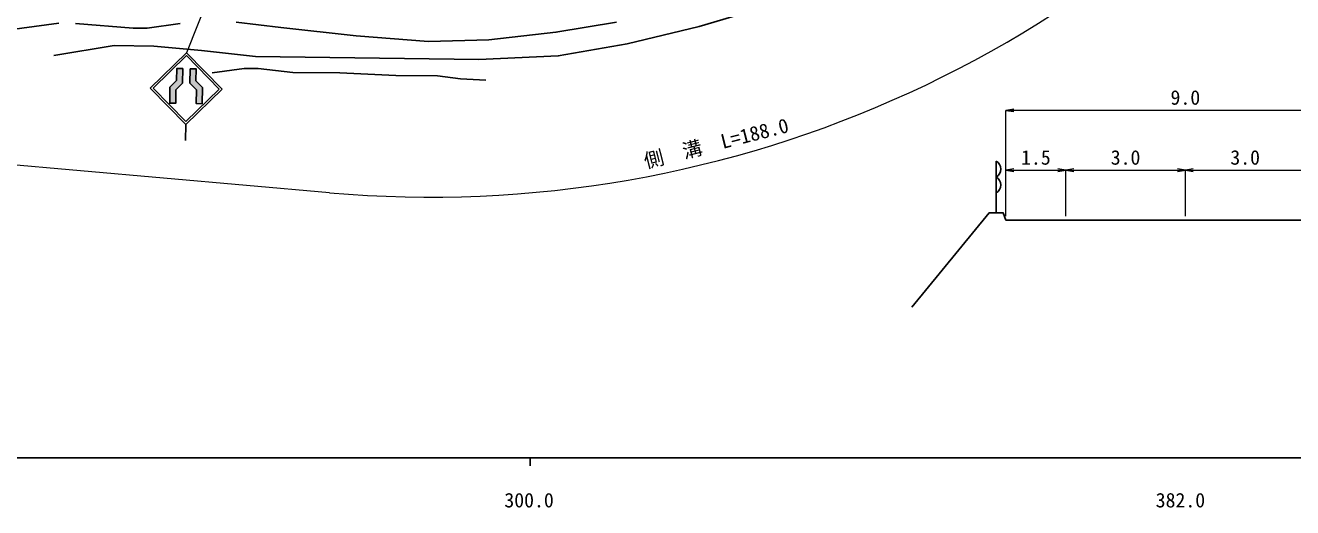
# Model space of a CAD drawing. Units: millimetres at full size, sheet at 1:1000, with parts at other scales. Extents: x 40000 to 680000, y 20000 to 380000.
# Drawn here: x 304308 to 464158, y 198715 to 259584 of the extents above; entities that cross this region are included whole.
import ezdxf
from ezdxf.enums import TextEntityAlignment as Align

# ---------------------------------------------------------------- set-up
doc = ezdxf.new("R2010")
doc.units = ezdxf.units.MM
doc.header["$LTSCALE"] = 1000
for name, color, linetype, lineweight in [('M-BGD', 7, 'Continuous', 25), ('M-STR-HTXT', 7, 'Continuous', 13), ('M-STR-STRC', 7, 'Continuous', 25), ('M-TTL-BAND', 7, 'Continuous', 25)]:
    doc.layers.add(name, color=color, linetype=linetype, lineweight=lineweight)
doc.styles.add('ＭＳ ゴシック', font='')
doc.styles.get('ＭＳ ゴシック').set_extended_font_data('MS Gothic')

# ---------------------------------------------------------------- blocks, each defined once
blk = doc.blocks.new('open_arrow')
at = {"color": 0, "linetype": 'Continuous', "lineweight": -2}
blk.add_lwpolyline([(7.5, 1.25), (0, 0), (7.5, -1.25)], dxfattribs=at)

msp = doc.modelspace()

# ---------------------------------------------------------------- hatches: boundary and pattern name
at = {"layer": 'M-STR-STRC'}
for points in [[(322542, 251783), (322515, 249753), (323269, 249743), (323292, 251461), (324141, 252287), (324166, 254119), (323412, 254129), (323391, 252610)], [(326648, 251728), (325821, 252577), (325841, 254097), (325087, 254107), (325063, 252275), (325890, 251426), (325867, 249708), (326621, 249698)]]:
    msp.add_hatch(color=256, dxfattribs=at).paths.add_polyline_path(points)

# ---------------------------------------------------------------- linework, layer by layer
at = {"layer": 'M-BGD'}
msp.add_line((426758, 235916), (426758, 242447), dxfattribs=at)
for points in [[(448365, 290961), (446269, 290735), (442378, 288887), (438586, 287448), (434821, 285813), (431947, 284236), (428505, 282856), (425061, 281287), (422426, 278970), (418957, 275532), (415126, 271519), (411530, 268451), (407180, 265563), (401437, 263037), (395676, 261309), (389304, 259426), (380203, 257264), (371521, 255731), (361523, 255262), (333331, 255638), (326546, 256397), (320499, 256953), (315523, 257019), (307899, 255790)], [(308521, 259853), (302321, 259036)], [(323841, 259827), (319689, 259210), (317904, 259234), (310652, 259824)], [(378882, 260004), (371238, 258714), (362789, 257749), (355173, 257560), (346024, 258251), (336538, 259328), (330894, 259999)], [(362396, 252682), (359176, 252816), (356311, 253204), (351032, 253274), (343981, 253569), (338062, 253648), (333661, 254131), (331912, 254155), (327886, 253597)], [(428000, 235000), (474878, 235000), (479131, 242366), (482835, 250748)], [(428000, 235000), (427651, 235916), (425865, 235916), (416106, 224013)]]:
    msp.add_lwpolyline(points, dxfattribs=at)
for centre in [(426229, 241443), (426229, 239435)]:
    msp.add_arc(centre, 1135, 297.78898, 62.21102, dxfattribs=at)
at = {"layer": 'M-STR-HTXT'}
for p, q in [((331143, 272636), (324654, 256125)), ((473250, 248856), (428000, 248856)), ((428000, 235503), (428000, 248856)), ((342679, 238458), (280985, 243890)), ((428000, 241291), (435542, 241291)), ((435542, 235503), (435542, 241292)), ((435542, 241291), (450625, 241291)), ((450625, 235503), (450625, 241292)), ((450625, 241291), (465709, 241291))]:
    msp.add_line(p, q, dxfattribs=at)
msp.add_arc((355396, 382899), 145000, 264.96832, 324.25041, dxfattribs=at)
at = {"layer": 'M-STR-STRC'}
for p, q in [((320069, 251660), (324654, 256125)), ((320424, 251656), (324649, 255769)), ((328763, 251544), (324649, 255769)), ((329119, 251539), (324654, 256125)), ((322542, 251783), (323391, 252610)), ((323412, 254129), (323391, 252610)), ((323412, 254129), (324166, 254119)), ((324166, 254119), (324141, 252287)), ((325087, 254107), (325063, 252275)), ((325087, 254107), (325841, 254097)), ((325841, 254097), (325821, 252577)), ((326648, 251728), (325821, 252577)), ((320069, 251660), (324533, 247075)), ((320424, 251656), (324538, 247430)), ((322542, 251783), (322515, 249753)), ((323292, 251461), (323269, 249743)), ((323292, 251461), (324141, 252287)), ((324534, 247075), (329119, 251539)), ((324538, 247430), (328763, 251544)), ((325890, 251426), (325063, 252275)), ((325890, 251426), (325867, 249708)), ((326648, 251728), (326621, 249698)), ((322515, 249753), (323269, 249743)), ((325867, 249708), (326621, 249698)), ((324533, 247075), (324507, 245064))]:
    msp.add_line(p, q, dxfattribs=at)
for points in [[(323391, 252610), (323412, 254129), (324166, 254119), (324141, 252287), (323292, 251461), (323269, 249743), (322515, 249753), (322542, 251783)], [(325087, 254107), (325841, 254097), (325821, 252577), (326648, 251728), (326621, 249698), (325867, 249708), (325890, 251426), (325063, 252275)]]:
    msp.add_lwpolyline(points, close=True, dxfattribs=at)
at = {"layer": 'M-TTL-BAND'}
for p, q in [((40000, 205000), (579000, 205000)), ((368000, 205000), (368000, 204000))]:
    msp.add_line(p, q, dxfattribs=at)

# ---------------------------------------------------------------- block references
at = {"layer": 'M-STR-HTXT', "xscale": 133, "yscale": 133}
for p in [(428000, 248856), (428000, 241291), (435542, 241291), (450625, 241291)]:
    msp.add_blockref('open_arrow', p, dxfattribs=at)
at = {"layer": 'M-STR-HTXT', "xscale": 133, "yscale": 133, "rotation": 180}
for p in [(435542, 241291), (450625, 241291)]:
    msp.add_blockref('open_arrow', p, dxfattribs=at)

# ---------------------------------------------------------------- texts
at = {"layer": 'M-STR-HTXT', "style": 'ＭＳ ゴシック'}
for s, p in [('9.0', (450625, 249013)), ('1.5', (431771, 241448)), ('3.0', (443083, 241448)), ('3.0', (458167, 241448))]:
    msp.add_text(s, height=1833, dxfattribs=at).set_placement(p, align=Align.BOTTOM_CENTER)
msp.add_text('側\u3000溝\u3000L=188.0', height=1833, rotation=14.286, dxfattribs=at).set_placement((391805, 243296), align=Align.BOTTOM_CENTER)
at = {"layer": 'M-TTL-BAND', "style": 'ＭＳ ゴシック'}
for s, p in [('300.0', (367844, 198195)), ('382.0', (450000, 198195))]:
    msp.add_text(s, height=1833, dxfattribs=at).set_placement(p, align=Align.BOTTOM_CENTER)

doc.saveas('drawing.dxf')
